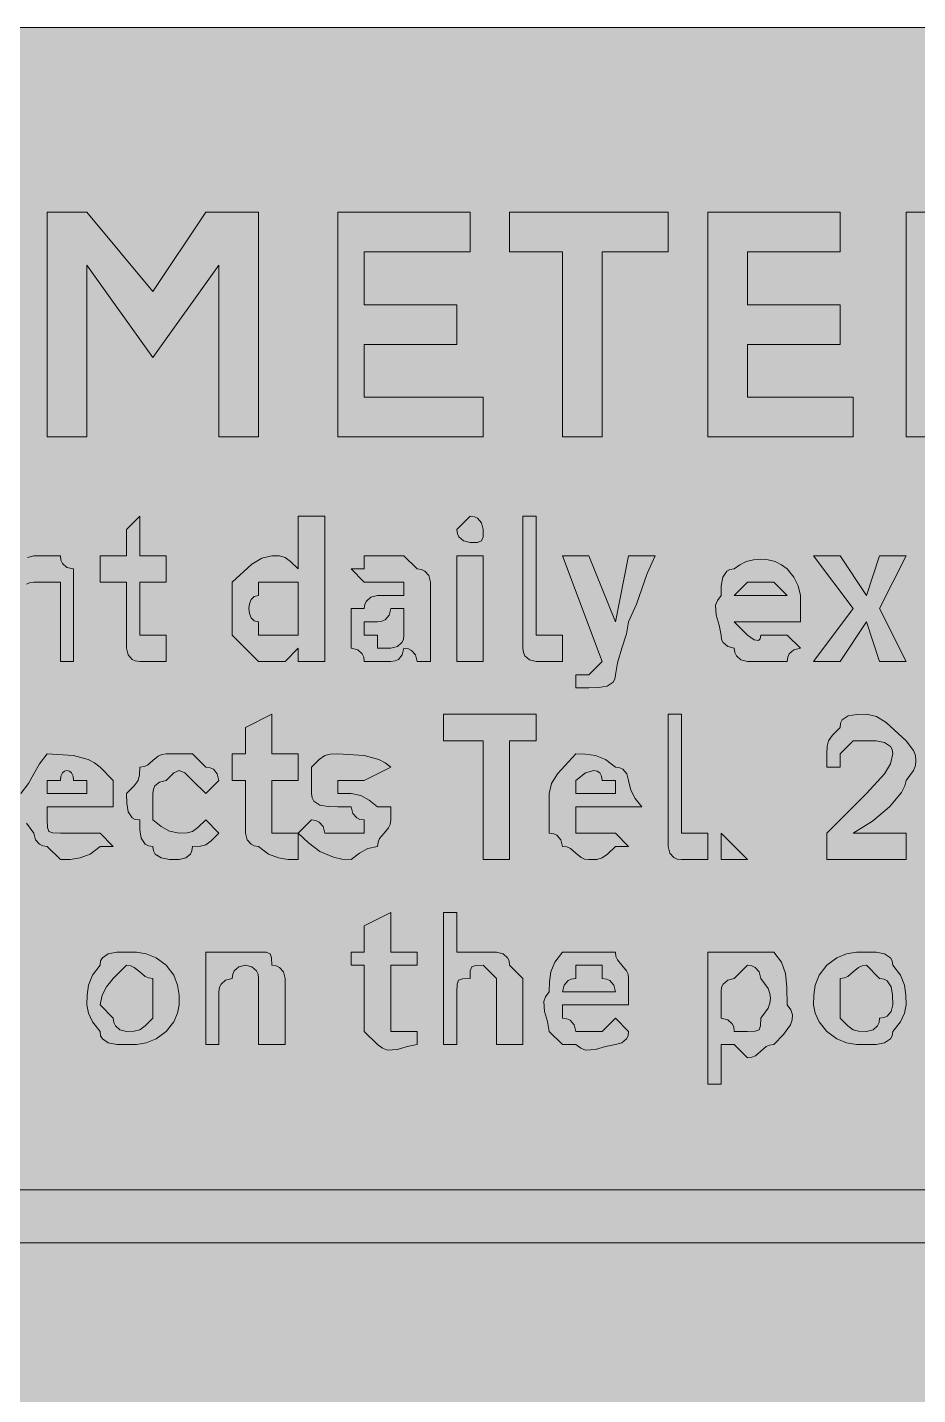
# Model space of a CAD drawing. Header units: metres. Extents: x 10 to 558, y 11 to 259.
# Drawn here: x 284 to 364.8, y 135 to 259.2 of the extents above; entities that cross this region are included whole.
import ezdxf

# ---------------------------------------------------------------- set-up
doc = ezdxf.new("R2010")
doc.units = ezdxf.units.M
for name, color, linetype, true_color in [('FILL_FIREBRICK_C36B00', 7, 'Continuous', 0xc36b00), ('FILL_WHITE_FFFFFF', 7, 'Continuous', 0xffffff), ('STROKE_WHITE_FFFFFF', 7, 'Continuous', 0xffffff)]:
    doc.layers.add(name, color=color, linetype=linetype, true_color=true_color)

msp = doc.modelspace()

# ---------------------------------------------------------------- hatches: boundary and pattern name
at = {"layer": 'FILL_FIREBRICK_C36B00', "true_color": 0xc36b00}
h = msp.add_hatch(color=7, dxfattribs=at)
h.dxf.hatch_style = 1
h.paths.add_polyline_path([(551.8, 259.15), (552.54, 258.99), (553.8, 258.45), (554.83, 257.68), (555.75, 256.8), (556.54, 256.3), (557.14, 255.71), (557.56, 255.07), (557.85, 254.4), (558.11, 253.09), (558.15, 252), (558.15, 18), (558.15, 15.6), (555.75, 13.2), (554.83, 12.32), (553.8, 11.55), (552.54, 11.01), (551.8, 10.85), (550.95, 10.8), (16.95, 10.8), (16.05, 10.82), (15.15, 10.95), (14.25, 11.31), (13.35, 12), (12.6, 12.15), (11.83, 12.51), (10.95, 13.2), (10.55, 13.7), (10.26, 14.29), (9.9, 15.6), (9.75, 18), (9.75, 252), (9.75, 254.4), (9.94, 255.28), (10.35, 256.05), (10.95, 256.8), (11.83, 257.49), (12.6, 257.85), (13.35, 258), (14.25, 258.69), (15.15, 259.05), (16.05, 259.18), (16.95, 259.2), (550.95, 259.2), (551.8, 259.15)])
at = {"layer": 'FILL_WHITE_FFFFFF', "true_color": 0xffffff}
h = msp.add_hatch(color=7, dxfattribs=at)
h.dxf.hatch_style = 1
h.paths.add_polyline_path([(285.75, 242.4), (289.35, 242.4), (295.35, 235.2), (300.15, 242.4), (304.95, 242.4), (304.95, 222), (301.35, 222), (301.35, 237.6), (295.35, 229.2), (289.35, 237.6), (289.35, 222), (285.75, 222), (285.75, 242.4)])
h = msp.add_hatch(color=7, dxfattribs=at)
h.dxf.hatch_style = 1
h.paths.add_polyline_path([(312.15, 242.4), (324.15, 242.4), (324.15, 238.8), (314.55, 238.8), (314.55, 234), (322.95, 234), (322.95, 230.4), (314.55, 230.4), (314.55, 225.6), (325.35, 225.6), (325.35, 222), (312.15, 222), (312.15, 242.4)])
h = msp.add_hatch(color=7, dxfattribs=at)
h.dxf.hatch_style = 1
h.paths.add_polyline_path([(342.15, 238.8), (336.15, 238.8), (336.15, 222), (332.55, 222), (332.55, 238.8), (327.75, 238.8), (327.75, 242.4), (342.15, 242.4), (342.15, 238.8)])
h = msp.add_hatch(color=7, dxfattribs=at)
h.dxf.hatch_style = 1
h.paths.add_polyline_path([(345.75, 242.4), (357.75, 242.4), (357.75, 238.8), (349.35, 238.8), (349.35, 234), (357.75, 234), (357.75, 230.4), (349.35, 230.4), (349.35, 225.6), (358.95, 225.6), (358.95, 222), (345.75, 222), (345.75, 242.4)])
h = msp.add_hatch(color=7, dxfattribs=at)
h.dxf.hatch_style = 1
h.paths.add_polyline_path([(373.35, 242.4), (374.25, 242.29), (375.11, 241.97), (375.92, 241.45), (376.65, 240.75), (377.26, 239.88), (377.74, 238.86), (378.04, 237.69), (378.15, 236.4), (378.09, 235.5), (377.92, 234.62), (377.64, 233.76), (377.25, 232.95), (376.74, 232.19), (376.12, 231.51), (375.39, 230.9), (374.55, 230.4), (378.15, 222), (374.55, 222), (370.95, 230.4), (367.35, 230.4), (367.35, 222), (363.75, 222), (363.75, 242.4), (373.35, 242.4)])
h.paths.add_polyline_path([(372.9, 232.95), (373.67, 233.31), (374.55, 234), (374.55, 236.4), (374.55, 238.8), (372.15, 238.8), (367.35, 238.8), (367.35, 232.8), (372.15, 232.8), (372.9, 232.95)], flags=16)
h = msp.add_hatch(color=7, dxfattribs=at)
h.dxf.hatch_style = 1
h.paths.add_polyline_path([(286.95, 208.8), (285.75, 208.8), (284.55, 208.8), (284.15, 208.75), (283.86, 208.61), (283.5, 208.2), (283.35, 207.6), (283.35, 201.6), (282.15, 201.6), (282.15, 214.8), (283.35, 214.8), (283.35, 210), (283.4, 210.4), (283.54, 210.69), (283.95, 211.05), (284.55, 211.2), (286.95, 211.2), (287, 210.8), (287.14, 210.51), (287.55, 210.15), (288.15, 210), (288.15, 207.6), (288.15, 201.6), (286.95, 201.6), (286.95, 207.6), (286.95, 208.8)])
h = msp.add_hatch(color=7, dxfattribs=at)
h.dxf.hatch_style = 1
h.paths.add_polyline_path([(295.35, 204), (296.55, 204), (296.55, 201.6), (294.15, 201.6), (293.75, 201.65), (293.46, 201.79), (293.1, 202.2), (292.95, 202.8), (292.95, 204), (292.95, 208.8), (290.55, 208.8), (290.55, 211.2), (292.95, 211.2), (292.95, 213.6), (294.15, 214.8), (294.15, 211.2), (296.55, 211.2), (296.55, 208.8), (294.15, 208.8), (294.15, 204), (295.35, 204)])
h = msp.add_hatch(color=7, dxfattribs=at)
h.dxf.hatch_style = 1
h.paths.add_polyline_path([(306.15, 201.6), (304.95, 201.6), (302.55, 204), (302.55, 208.8), (304.35, 210.45), (305.25, 210.99), (306.15, 211.2), (306.86, 211.18), (307.35, 211.05), (307.84, 210.69), (308.55, 210), (308.55, 214.8), (310.95, 214.8), (310.95, 201.6), (308.55, 201.6), (308.55, 202.8), (307.35, 201.6), (306.15, 201.6)])
h.paths.add_polyline_path([(308.55, 205.2), (308.55, 207.6), (308.55, 208.8), (307.35, 208.8), (304.95, 208.8), (304.95, 207.6), (304.56, 207.5), (304.27, 207.22), (304.11, 206.84), (304.05, 206.4), (304.11, 205.96), (304.27, 205.57), (304.56, 205.3), (304.95, 205.2), (304.95, 204), (306.15, 204), (307.35, 204), (308.55, 204), (308.55, 205.2)], flags=16)
h = msp.add_hatch(color=7, dxfattribs=at)
h.dxf.hatch_style = 1
h.paths.add_polyline_path([(325.33, 212.91), (325.2, 212.55), (324.84, 212.42), (324.15, 212.4), (323.55, 212.55), (323.14, 212.91), (323, 213.2), (322.95, 213.6), (324.15, 214.8), (324.55, 214.75), (324.84, 214.61), (325.2, 214.2), (325.35, 213.6), (325.33, 212.91)])
h = msp.add_hatch(color=7, dxfattribs=at)
h.dxf.hatch_style = 1
h.paths.add_polyline_path([(328.95, 214.8), (330.15, 214.8), (330.15, 204), (331.35, 204), (332.55, 204), (332.55, 201.6), (331.35, 201.6), (330.15, 201.6), (329.55, 201.75), (329.14, 202.11), (329, 202.4), (328.95, 202.8), (328.95, 204), (328.95, 214.8)])
h = msp.add_hatch(color=7, dxfattribs=at)
h.dxf.hatch_style = 1
h.paths.add_polyline_path([(314.5, 202), (314.36, 202.29), (313.95, 202.65), (313.35, 202.8), (313.35, 204), (313.35, 206.4), (314.55, 206.4), (314.6, 206.8), (314.74, 207.09), (315.15, 207.45), (315.75, 207.6), (316.95, 207.6), (318.15, 207.6), (318.15, 208.8), (316.95, 208.8), (315.75, 208.8), (314.55, 208.8), (313.35, 210), (314.55, 210), (314.55, 211.2), (316.95, 211.2), (318.15, 211.2), (319.35, 210), (319.75, 209.95), (320.04, 209.81), (320.4, 209.4), (320.55, 208.8), (320.55, 206.4), (320.55, 204), (320.55, 202.8), (320.55, 201.6), (319.35, 201.6), (319.2, 202.2), (318.84, 202.61), (318.55, 202.75), (318.15, 202.8), (318, 202.2), (317.64, 201.79), (317.35, 201.65), (316.95, 201.6), (315.75, 201.6), (314.55, 201.6), (314.5, 202)])
h.paths.add_polyline_path([(317.55, 202.95), (317.96, 203.31), (318.1, 203.6), (318.15, 204), (318.15, 206.4), (316.95, 206.4), (316.8, 205.8), (316.44, 205.39), (316.15, 205.25), (315.75, 205.2), (314.55, 205.2), (314.55, 204), (315.75, 204), (315.75, 202.8), (316.95, 202.8), (317.55, 202.95)], flags=16)
h = msp.add_hatch(color=7, dxfattribs=at)
h.dxf.hatch_style = 1
h.paths.add_polyline_path([(322.95, 201.6), (322.95, 211.2), (325.35, 211.2), (325.35, 201.6), (322.95, 201.6)])
h = msp.add_hatch(color=7, dxfattribs=at)
h.dxf.hatch_style = 1
h.paths.add_polyline_path([(332.55, 211.2), (334.95, 211.2), (337.35, 205.2), (338.55, 211.2), (340.95, 211.2), (340.24, 209.59), (339.75, 208.2), (339.26, 206.81), (338.55, 205.2), (338.36, 204.11), (337.95, 202.8), (337.54, 201.49), (337.35, 200.4), (337.3, 200), (337.14, 199.71), (336.6, 199.35), (335.83, 199.22), (334.95, 199.2), (333.75, 199.2), (333.75, 200.4), (334.95, 200.4), (336.15, 201.6), (332.55, 211.2)])
h = msp.add_hatch(color=7, dxfattribs=at)
h.dxf.hatch_style = 1
h.paths.add_polyline_path([(360.15, 205.2), (357.75, 201.6), (355.35, 201.6), (358.95, 206.4), (355.35, 211.2), (357.75, 211.2), (360.15, 207.6), (361.35, 211.2), (363.75, 211.2), (361.35, 206.4), (363.75, 201.6), (361.35, 201.6), (360.15, 205.2)])
h = msp.add_hatch(color=7, dxfattribs=at)
h.dxf.hatch_style = 1
h.paths.add_polyline_path([(348.34, 202.11), (348.2, 202.4), (348.15, 202.8), (347.55, 202.95), (347.14, 203.31), (347, 203.6), (346.95, 204), (346.78, 204.9), (346.5, 205.8), (346.44, 206.7), (346.61, 207.15), (346.95, 207.6), (346.97, 208.48), (347.1, 209.25), (347.46, 209.79), (347.75, 209.95), (348.15, 210), (348.65, 210.39), (349.24, 210.67), (349.88, 210.84), (350.55, 210.9), (351.22, 210.84), (351.86, 210.67), (352.45, 210.39), (352.95, 210), (353.55, 209.25), (353.96, 208.48), (354.15, 207.6), (354.15, 205.2), (348.15, 205.2), (349.35, 204), (349.95, 203.55), (350.36, 203.49), (350.5, 203.66), (350.55, 204), (352.95, 204), (354.15, 202.8), (353.55, 202.65), (353.14, 202.29), (353, 202), (352.95, 201.6), (349.35, 201.6), (348.75, 201.75), (348.34, 202.11)])
h.paths.add_polyline_path([(351.75, 208.8), (349.35, 208.8), (348.15, 207.6), (352.95, 207.6), (351.75, 208.8)], flags=16)
h = msp.add_hatch(color=7, dxfattribs=at)
h.dxf.hatch_style = 1
h.paths.add_polyline_path([(307.35, 186), (308.55, 186), (308.55, 183.6), (307.65, 183.62), (306.75, 183.75), (305.85, 184.11), (304.95, 184.8), (304.55, 184.85), (304.26, 184.99), (303.9, 185.4), (303.75, 186), (303.75, 190.8), (302.55, 190.8), (302.55, 193.2), (303.75, 193.2), (303.75, 195.6), (306.15, 196.8), (306.15, 193.2), (308.55, 193.2), (308.55, 190.8), (306.15, 190.8), (306.15, 186), (307.35, 186)])
h = msp.add_hatch(color=7, dxfattribs=at)
h.dxf.hatch_style = 1
h.paths.add_polyline_path([(330.15, 194.4), (327.75, 194.4), (327.75, 183.6), (325.35, 183.6), (325.35, 194.4), (321.75, 194.4), (321.75, 196.8), (330.15, 196.8), (330.15, 194.4)])
h = msp.add_hatch(color=7, dxfattribs=at)
h.dxf.hatch_style = 1
h.paths.add_polyline_path([(342.15, 196.8), (343.35, 196.8), (343.35, 186), (344.55, 186), (345.75, 186), (345.75, 183.6), (344.55, 183.6), (343.35, 183.6), (342.95, 183.65), (342.66, 183.79), (342.3, 184.2), (342.15, 184.8), (342.15, 186), (342.15, 196.8)])
h = msp.add_hatch(color=7, dxfattribs=at)
h.dxf.hatch_style = 1
h.paths.add_polyline_path([(356.55, 192), (356.55, 193.2), (356.57, 193.91), (356.7, 194.4), (357.06, 194.89), (357.75, 195.6), (357.8, 196), (357.96, 196.29), (358.5, 196.65), (359.27, 196.78), (360.15, 196.8), (361.05, 196.59), (361.95, 196.05), (363.75, 194.4), (364.42, 193.5), (364.59, 193.05), (364.65, 192.6), (364.59, 192.15), (364.42, 191.7), (363.75, 190.8), (363.64, 190.3), (363.34, 189.71), (362.25, 188.4), (360.71, 187.09), (358.95, 186), (363.75, 186), (363.75, 183.6), (356.55, 183.6), (356.55, 186), (360.15, 189.6), (361.8, 191.4), (362.34, 192.3), (362.55, 193.2), (362.5, 193.6), (362.34, 193.89), (361.8, 194.25), (361.03, 194.38), (360.15, 194.4), (358.95, 194.4), (357.75, 193.2), (357.75, 192), (356.55, 192)])
h = msp.add_hatch(color=7, dxfattribs=at)
h.dxf.hatch_style = 1
h.paths.add_polyline_path([(285.35, 184.85), (285.06, 184.99), (284.7, 185.4), (284.55, 186), (283.86, 186.9), (283.5, 187.8), (283.37, 188.7), (283.35, 189.6), (284.06, 190.5), (284.55, 191.4), (285.04, 192.3), (285.75, 193.2), (288.15, 193.05), (289.46, 192.69), (290.05, 192.4), (290.55, 192), (291.75, 190.8), (291.75, 188.4), (285.75, 188.4), (285.75, 187.2), (285.77, 186.51), (285.9, 186.15), (286.26, 186.02), (286.95, 186), (288.15, 186), (289.35, 186), (290.55, 186), (291.75, 184.8), (290.55, 184.8), (289.65, 184.11), (288.75, 183.75), (287.85, 183.62), (286.95, 183.6), (285.75, 184.8), (285.35, 184.85)])
h.paths.add_polyline_path([(289.35, 190.8), (288.15, 190.8), (288.1, 191.19), (287.96, 191.47), (287.77, 191.64), (287.55, 191.7), (287.33, 191.64), (287.14, 191.47), (287, 191.19), (286.95, 190.8), (285.75, 190.8), (285.75, 189.6), (289.35, 189.6), (289.35, 190.8)], flags=16)
h = msp.add_hatch(color=7, dxfattribs=at)
h.dxf.hatch_style = 1
h.paths.add_polyline_path([(298.46, 186.02), (298.95, 186.15), (299.44, 186.51), (300.15, 187.2), (301.35, 186), (300.64, 185.31), (300.15, 184.95), (299.66, 184.82), (298.95, 184.8), (298.9, 184.4), (298.76, 184.11), (298.35, 183.75), (297.75, 183.6), (296.87, 183.62), (296.1, 183.75), (295.56, 184.11), (295.4, 184.4), (295.35, 184.8), (294.95, 184.85), (294.66, 185.01), (294.3, 185.55), (294.17, 186.32), (294.15, 187.2), (293.75, 187.25), (293.46, 187.41), (293.1, 187.95), (292.97, 188.72), (292.95, 189.6), (293.64, 190.31), (294, 190.8), (294.13, 191.29), (294.15, 192), (294.55, 192.05), (294.86, 192.19), (295.35, 192.6), (295.84, 193.01), (296.15, 193.15), (296.55, 193.2), (298.95, 193.2), (300.15, 192), (300.55, 191.95), (300.84, 191.81), (301.2, 191.4), (301.35, 190.8), (300.15, 189.6), (298.95, 190.8), (298.24, 191.47), (297.75, 191.7), (297.26, 191.47), (296.55, 190.8), (295.95, 190.65), (295.54, 190.29), (295.4, 190), (295.35, 189.6), (295.35, 187.2), (296.1, 186.6), (296.87, 186.19), (297.75, 186), (298.46, 186.02)])
h = msp.add_hatch(color=7, dxfattribs=at)
h.dxf.hatch_style = 1
h.paths.add_polyline_path([(313.35, 189.6), (314.23, 189.41), (315, 189), (315.75, 188.4), (316.95, 188.4), (316.95, 187.2), (316.9, 186.8), (316.76, 186.49), (316.35, 186), (315.94, 185.51), (315.8, 185.2), (315.75, 184.8), (314.87, 184.61), (314.1, 184.2), (313.35, 183.6), (312.5, 183.65), (311.76, 183.81), (310.5, 184.35), (309.47, 185.12), (308.55, 186), (309.75, 187.2), (310.15, 187.15), (310.44, 187.01), (310.8, 186.6), (310.95, 186), (313.35, 186), (314.55, 186), (314.55, 187.2), (314.15, 187.25), (313.86, 187.39), (313.5, 187.8), (313.35, 188.4), (312.15, 188.4), (311.27, 188.42), (310.5, 188.55), (309.96, 188.91), (309.8, 189.2), (309.75, 189.6), (309.75, 190.8), (309.75, 192), (310.46, 192.69), (310.95, 193.05), (311.44, 193.18), (312.15, 193.2), (314.55, 193.05), (315.86, 192.69), (316.45, 192.4), (316.95, 192), (314.55, 190.8), (313.35, 190.8), (312.15, 190.8), (312.15, 189.6), (313.35, 189.6)])
h = msp.add_hatch(color=7, dxfattribs=at)
h.dxf.hatch_style = 1
h.paths.add_polyline_path([(334.24, 183.79), (333.75, 184.2), (333.26, 184.61), (332.95, 184.75), (332.55, 184.8), (332.4, 185.4), (332.04, 185.81), (331.75, 185.95), (331.35, 186), (331.35, 189.6), (331.56, 190.5), (332.1, 191.4), (333.75, 193.2), (334.65, 193.18), (335.55, 193.05), (336.45, 192.69), (337.35, 192), (337.75, 191.95), (338.04, 191.81), (338.4, 191.4), (338.55, 190.8), (338.74, 189.92), (339.15, 189.15), (339.75, 188.4), (333.75, 188.4), (333.75, 187.2), (333.75, 186), (336.15, 186), (337.35, 186), (338.55, 184.8), (337.35, 184.8), (336.64, 184.11), (336.15, 183.75), (335.66, 183.62), (334.95, 183.6), (334.55, 183.65), (334.24, 183.79)])
h.paths.add_polyline_path([(337.35, 190.8), (336.15, 190.8), (336.1, 191.19), (335.94, 191.47), (335.71, 191.64), (335.4, 191.7), (334.63, 191.47), (333.75, 190.8), (333.75, 189.6), (337.35, 189.6), (337.35, 190.8)], flags=16)
h = msp.add_hatch(color=7, dxfattribs=at)
h.dxf.hatch_style = 1
h.paths.add_polyline_path([(346.95, 186), (349.35, 183.6), (346.95, 183.6), (346.95, 186)])
h = msp.add_hatch(color=7, dxfattribs=at)
h.dxf.hatch_style = 1
h.paths.add_polyline_path([(318.15, 168), (319.35, 168), (319.35, 166.8), (318.45, 166.63), (317.55, 166.35), (316.65, 166.29), (316.2, 166.46), (315.75, 166.8), (314.55, 168), (314.55, 174), (313.35, 174), (313.35, 175.2), (314.55, 175.2), (314.55, 177.6), (316.95, 178.8), (316.95, 175.2), (319.35, 175.2), (319.35, 174), (316.95, 174), (316.95, 168), (318.15, 168)])
h = msp.add_hatch(color=7, dxfattribs=at)
h.dxf.hatch_style = 1
h.paths.add_polyline_path([(326.55, 172.8), (325.35, 174), (324.66, 173.98), (324.3, 173.85), (324.17, 173.49), (324.15, 172.8), (323.46, 172.78), (323.1, 172.65), (322.97, 172.29), (322.95, 171.6), (322.95, 166.8), (321.75, 166.8), (321.75, 178.8), (322.95, 178.8), (322.95, 175.2), (325.35, 175.2), (326.55, 175.2), (327.15, 175.05), (327.56, 174.69), (327.7, 174.4), (327.75, 174), (328.95, 172.8), (328.95, 166.8), (326.55, 166.8), (326.55, 171.6), (326.55, 172.8)])
h = msp.add_hatch(color=7, dxfattribs=at)
h.dxf.hatch_style = 1
h.paths.add_polyline_path([(289.5, 172.2), (289.86, 173.1), (290.55, 174), (290.6, 174.4), (290.76, 174.69), (291.3, 175.05), (292.07, 175.18), (292.95, 175.2), (293.85, 175.18), (294.75, 175.05), (295.65, 174.69), (296.55, 174), (297.24, 173.1), (297.6, 172.2), (297.73, 171.3), (297.75, 170.4), (297.6, 169.65), (297.24, 168.88), (296.55, 168), (295.65, 167.31), (294.75, 166.95), (293.85, 166.82), (292.95, 166.8), (292.07, 166.82), (291.3, 166.95), (290.76, 167.31), (290.6, 167.6), (290.55, 168), (289.86, 168.88), (289.5, 169.65), (289.35, 170.4), (289.37, 171.3), (289.5, 172.2)])
h.paths.add_polyline_path([(291.15, 172.05), (290.74, 171.28), (290.55, 170.4), (291.75, 169.2), (291.8, 168.8), (291.94, 168.51), (292.35, 168.15), (292.95, 168), (293.66, 168.02), (294.15, 168.15), (294.64, 168.51), (295.35, 169.2), (295.35, 170.4), (295.35, 172.8), (294.95, 172.85), (294.64, 172.99), (294.15, 173.4), (293.66, 173.81), (293.35, 173.95), (292.95, 174), (291.75, 172.8), (291.15, 172.05)], flags=16)
h = msp.add_hatch(color=7, dxfattribs=at)
h.dxf.hatch_style = 1
h.paths.add_polyline_path([(303.15, 173.85), (302.74, 173.49), (302.6, 173.2), (302.55, 172.8), (301.95, 172.65), (301.54, 172.29), (301.4, 172), (301.35, 171.6), (301.35, 166.8), (300.15, 166.8), (300.15, 175.2), (301.35, 175.2), (303.75, 175.2), (304.95, 175.2), (305.64, 175.18), (306, 175.05), (306.13, 174.69), (306.15, 174), (306.55, 173.95), (306.84, 173.81), (307.2, 173.4), (307.35, 172.8), (307.35, 166.8), (304.95, 166.8), (304.95, 172.8), (304.9, 173.2), (304.76, 173.49), (304.35, 173.85), (303.75, 174), (303.15, 173.85)])
h = msp.add_hatch(color=7, dxfattribs=at)
h.dxf.hatch_style = 1
h.paths.add_polyline_path([(331.35, 168), (331.18, 168.9), (330.9, 169.8), (330.84, 170.7), (331.01, 171.15), (331.35, 171.6), (331.37, 172.5), (331.5, 173.4), (331.86, 174.3), (332.55, 175.2), (337.35, 175.2), (337.4, 174.8), (337.54, 174.49), (337.95, 174), (338.36, 173.51), (338.5, 173.2), (338.55, 172.8), (338.55, 170.4), (332.55, 170.4), (332.55, 169.2), (332.95, 169.15), (333.24, 169.01), (333.6, 168.6), (333.75, 168), (336.15, 168), (337.35, 169.2), (338.55, 168), (338.5, 167.6), (338.36, 167.31), (337.95, 166.95), (337.35, 166.8), (336.45, 166.63), (335.55, 166.35), (334.65, 166.29), (334.2, 166.46), (333.75, 166.8), (332.55, 166.8), (331.35, 168)])
h.paths.add_polyline_path([(337.2, 172.2), (336.84, 172.61), (336.55, 172.75), (336.15, 172.8), (336.15, 174), (333.75, 174), (333.75, 172.8), (333.35, 172.75), (333.06, 172.61), (332.7, 172.2), (332.55, 171.6), (337.35, 171.6), (337.2, 172.2)], flags=16)
h = msp.add_hatch(color=7, dxfattribs=at)
h.dxf.hatch_style = 1
h.paths.add_polyline_path([(352.44, 174.28), (352.8, 173.25), (352.93, 171.99), (352.95, 170.4), (353.29, 169.95), (353.44, 169.5), (353.41, 169.05), (353.25, 168.6), (352.61, 167.7), (351.75, 166.8), (351.35, 166.75), (351.04, 166.61), (350.55, 166.2), (350.06, 165.79), (349.75, 165.65), (349.35, 165.6), (348.15, 166.8), (346.95, 166.8), (346.95, 163.2), (345.75, 163.2), (345.75, 175.2), (346.95, 175.2), (348.15, 175.2), (351.75, 175.2), (352.44, 174.28)])
h.paths.add_polyline_path([(347.14, 172.29), (347, 172), (346.95, 171.6), (346.95, 170.4), (346.95, 169.2), (347.55, 169.05), (347.96, 168.69), (348.1, 168.4), (348.15, 168), (349.35, 168), (350.04, 168.02), (350.4, 168.15), (350.53, 168.51), (350.55, 169.2), (351.22, 170.1), (351.39, 170.55), (351.45, 171), (351.39, 171.45), (351.22, 171.9), (350.55, 172.8), (350.4, 173.4), (350.04, 173.81), (349.75, 173.95), (349.35, 174), (348.15, 172.8), (347.55, 172.65), (347.14, 172.29)], flags=16)
h = msp.add_hatch(color=7, dxfattribs=at)
h.dxf.hatch_style = 1
h.paths.add_polyline_path([(355.5, 172.2), (355.86, 173.1), (356.55, 174), (357.45, 174.69), (358.35, 175.05), (359.25, 175.18), (360.15, 175.2), (361.03, 175.18), (361.8, 175.05), (362.34, 174.69), (362.5, 174.4), (362.55, 174), (363.24, 173.1), (363.6, 172.2), (363.73, 171.3), (363.75, 170.4), (363.6, 169.65), (363.24, 168.88), (362.55, 168), (362.5, 167.6), (362.34, 167.31), (361.8, 166.95), (361.03, 166.82), (360.15, 166.8), (359.25, 166.82), (358.35, 166.95), (357.45, 167.31), (356.55, 168), (355.86, 168.88), (355.5, 169.65), (355.35, 170.4), (355.37, 171.3), (355.5, 172.2)])
h.paths.add_polyline_path([(359.44, 173.81), (358.95, 173.4), (358.46, 172.99), (358.15, 172.85), (357.75, 172.8), (357.75, 170.4), (357.75, 169.2), (358.46, 168.51), (358.95, 168.15), (359.44, 168.02), (360.15, 168), (360.75, 168.15), (361.16, 168.51), (361.3, 168.8), (361.35, 169.2), (361.75, 169.25), (362.04, 169.39), (362.4, 169.8), (362.55, 170.4), (362.53, 171.28), (362.4, 172.05), (362.04, 172.59), (361.75, 172.75), (361.35, 172.8), (360.15, 174), (359.75, 173.95), (359.44, 173.81)], flags=16)
h = msp.add_hatch(color=7, dxfattribs=at)
h.dxf.hatch_style = 1
h.paths.add_polyline_path([(505.35, 153.6), (505.35, 148.8), (72.15, 148.8), (76.95, 144), (69.75, 144), (62.55, 151.2), (69.75, 158.4), (76.95, 158.4), (72.15, 153.6), (505.35, 153.6)])

# ---------------------------------------------------------------- linework, layer by layer
at = {"layer": 'FILL_FIREBRICK_C36B00', "lineweight": 0, "true_color": 0xc36b00}
msp.add_lwpolyline([(16.95, 259.2), (550.95, 259.2), (551.8, 259.15), (552.54, 258.99), (553.8, 258.45), (554.83, 257.68), (555.75, 256.8), (556.54, 256.3), (557.14, 255.71), (557.56, 255.07), (557.85, 254.4), (558.11, 253.09), (558.15, 252), (558.15, 18), (558.15, 15.6), (555.75, 13.2), (554.83, 12.32), (553.8, 11.55), (552.54, 11.01), (551.8, 10.85), (550.95, 10.8), (16.95, 10.8)], dxfattribs=at)
at = {"layer": 'FILL_WHITE_FFFFFF', "lineweight": 0, "true_color": 0xffffff}
for points in [[(285.75, 242.4), (289.35, 242.4), (295.35, 235.2), (300.15, 242.4), (304.95, 242.4), (304.95, 222), (301.35, 222), (301.35, 237.6), (295.35, 229.2), (289.35, 237.6), (289.35, 222), (285.75, 222)], [(312.15, 242.4), (324.15, 242.4), (324.15, 238.8), (314.55, 238.8), (314.55, 234), (322.95, 234), (322.95, 230.4), (314.55, 230.4), (314.55, 225.6), (325.35, 225.6), (325.35, 222), (312.15, 222)], [(342.15, 238.8), (336.15, 238.8), (336.15, 222), (332.55, 222), (332.55, 238.8), (327.75, 238.8), (327.75, 242.4), (342.15, 242.4)], [(345.75, 242.4), (357.75, 242.4), (357.75, 238.8), (349.35, 238.8), (349.35, 234), (357.75, 234), (357.75, 230.4), (349.35, 230.4), (349.35, 225.6), (358.95, 225.6), (358.95, 222), (345.75, 222)], [(373.35, 242.4), (374.25, 242.29), (375.11, 241.97), (375.92, 241.45), (376.65, 240.75), (377.26, 239.88), (377.74, 238.86), (378.04, 237.69), (378.15, 236.4), (378.09, 235.5), (377.92, 234.62), (377.64, 233.76), (377.25, 232.95), (376.74, 232.19), (376.12, 231.51), (375.39, 230.9), (374.55, 230.4), (378.15, 222), (374.55, 222), (370.95, 230.4), (367.35, 230.4), (367.35, 222), (363.75, 222), (363.75, 242.4)], [(295.35, 204), (296.55, 204), (296.55, 201.6), (294.15, 201.6), (293.75, 201.65), (293.46, 201.79), (293.1, 202.2), (292.95, 202.8), (292.95, 204), (292.95, 208.8), (290.55, 208.8), (290.55, 211.2), (292.95, 211.2), (292.95, 213.6), (294.15, 214.8), (294.15, 211.2), (296.55, 211.2), (296.55, 208.8), (294.15, 208.8), (294.15, 204)], [(306.15, 201.6), (304.95, 201.6), (302.55, 204), (302.55, 208.8), (304.35, 210.45), (305.25, 210.99), (306.15, 211.2), (306.86, 211.18), (307.35, 211.05), (307.84, 210.69), (308.55, 210), (308.55, 214.8), (310.95, 214.8), (310.95, 201.6), (308.55, 201.6), (308.55, 202.8), (307.35, 201.6)], [(325.33, 212.91), (325.2, 212.55), (324.84, 212.42), (324.15, 212.4), (323.55, 212.55), (323.14, 212.91), (323, 213.2), (322.95, 213.6), (324.15, 214.8), (324.55, 214.75), (324.84, 214.61), (325.2, 214.2), (325.35, 213.6)], [(328.95, 214.8), (330.15, 214.8), (330.15, 204), (331.35, 204), (332.55, 204), (332.55, 201.6), (331.35, 201.6), (330.15, 201.6), (329.55, 201.75), (329.14, 202.11), (329, 202.4), (328.95, 202.8), (328.95, 204)], [(314.5, 202), (314.36, 202.29), (313.95, 202.65), (313.35, 202.8), (313.35, 204), (313.35, 206.4), (314.55, 206.4), (314.6, 206.8), (314.74, 207.09), (315.15, 207.45), (315.75, 207.6), (316.95, 207.6), (318.15, 207.6), (318.15, 208.8), (316.95, 208.8), (315.75, 208.8), (314.55, 208.8), (313.35, 210), (314.55, 210), (314.55, 211.2), (316.95, 211.2), (318.15, 211.2), (319.35, 210), (319.75, 209.95), (320.04, 209.81), (320.4, 209.4), (320.55, 208.8), (320.55, 206.4), (320.55, 204), (320.55, 202.8), (320.55, 201.6), (319.35, 201.6), (319.2, 202.2), (318.84, 202.61), (318.55, 202.75), (318.15, 202.8), (318, 202.2), (317.64, 201.79), (317.35, 201.65), (316.95, 201.6), (315.75, 201.6), (314.55, 201.6)], [(322.95, 201.6), (322.95, 211.2), (325.35, 211.2), (325.35, 201.6)], [(332.55, 211.2), (334.95, 211.2), (337.35, 205.2), (338.55, 211.2), (340.95, 211.2), (340.24, 209.59), (339.75, 208.2), (339.26, 206.81), (338.55, 205.2), (338.36, 204.11), (337.95, 202.8), (337.54, 201.49), (337.35, 200.4), (337.3, 200), (337.14, 199.71), (336.6, 199.35), (335.83, 199.22), (334.95, 199.2), (333.75, 199.2), (333.75, 200.4), (334.95, 200.4), (336.15, 201.6)], [(360.15, 205.2), (357.75, 201.6), (355.35, 201.6), (358.95, 206.4), (355.35, 211.2), (357.75, 211.2), (360.15, 207.6), (361.35, 211.2), (363.75, 211.2), (361.35, 206.4), (363.75, 201.6), (361.35, 201.6)], [(348.34, 202.11), (348.2, 202.4), (348.15, 202.8), (347.55, 202.95), (347.14, 203.31), (347, 203.6), (346.95, 204), (346.78, 204.9), (346.5, 205.8), (346.44, 206.7), (346.61, 207.15), (346.95, 207.6), (346.97, 208.48), (347.1, 209.25), (347.46, 209.79), (347.75, 209.95), (348.15, 210), (348.65, 210.39), (349.24, 210.67), (349.88, 210.84), (350.55, 210.9), (351.22, 210.84), (351.86, 210.67), (352.45, 210.39), (352.95, 210), (353.55, 209.25), (353.96, 208.48), (354.15, 207.6), (354.15, 205.2), (348.15, 205.2), (349.35, 204), (349.95, 203.55), (350.36, 203.49), (350.5, 203.66), (350.55, 204), (352.95, 204), (354.15, 202.8), (353.55, 202.65), (353.14, 202.29), (353, 202), (352.95, 201.6), (349.35, 201.6), (348.75, 201.75)], [(308.55, 205.2), (308.55, 207.6), (308.55, 208.8), (307.35, 208.8), (304.95, 208.8), (304.95, 207.6), (304.56, 207.5), (304.27, 207.22), (304.11, 206.84), (304.05, 206.4), (304.11, 205.96), (304.27, 205.57), (304.56, 205.3), (304.95, 205.2), (304.95, 204), (306.15, 204), (307.35, 204), (308.55, 204)], [(351.75, 208.8), (349.35, 208.8), (348.15, 207.6), (352.95, 207.6)], [(317.55, 202.95), (317.96, 203.31), (318.1, 203.6), (318.15, 204), (318.15, 206.4), (316.95, 206.4), (316.8, 205.8), (316.44, 205.39), (316.15, 205.25), (315.75, 205.2), (314.55, 205.2), (314.55, 204), (315.75, 204), (315.75, 202.8), (316.95, 202.8)], [(307.35, 186), (308.55, 186), (308.55, 183.6), (307.65, 183.62), (306.75, 183.75), (305.85, 184.11), (304.95, 184.8), (304.55, 184.85), (304.26, 184.99), (303.9, 185.4), (303.75, 186), (303.75, 190.8), (302.55, 190.8), (302.55, 193.2), (303.75, 193.2), (303.75, 195.6), (306.15, 196.8), (306.15, 193.2), (308.55, 193.2), (308.55, 190.8), (306.15, 190.8), (306.15, 186)], [(330.15, 194.4), (327.75, 194.4), (327.75, 183.6), (325.35, 183.6), (325.35, 194.4), (321.75, 194.4), (321.75, 196.8), (330.15, 196.8)], [(342.15, 196.8), (343.35, 196.8), (343.35, 186), (344.55, 186), (345.75, 186), (345.75, 183.6), (344.55, 183.6), (343.35, 183.6), (342.95, 183.65), (342.66, 183.79), (342.3, 184.2), (342.15, 184.8), (342.15, 186)], [(356.55, 192), (356.55, 193.2), (356.57, 193.91), (356.7, 194.4), (357.06, 194.89), (357.75, 195.6), (357.8, 196), (357.96, 196.29), (358.5, 196.65), (359.27, 196.78), (360.15, 196.8), (361.05, 196.59), (361.95, 196.05), (363.75, 194.4), (364.42, 193.5), (364.59, 193.05), (364.65, 192.6), (364.59, 192.15), (364.42, 191.7), (363.75, 190.8), (363.64, 190.3), (363.34, 189.71), (362.25, 188.4), (360.71, 187.09), (358.95, 186), (363.75, 186), (363.75, 183.6), (356.55, 183.6), (356.55, 186), (360.15, 189.6), (361.8, 191.4), (362.34, 192.3), (362.55, 193.2), (362.5, 193.6), (362.34, 193.89), (361.8, 194.25), (361.03, 194.38), (360.15, 194.4), (358.95, 194.4), (357.75, 193.2), (357.75, 192)], [(298.46, 186.02), (298.95, 186.15), (299.44, 186.51), (300.15, 187.2), (301.35, 186), (300.64, 185.31), (300.15, 184.95), (299.66, 184.82), (298.95, 184.8), (298.9, 184.4), (298.76, 184.11), (298.35, 183.75), (297.75, 183.6), (296.87, 183.62), (296.1, 183.75), (295.56, 184.11), (295.4, 184.4), (295.35, 184.8), (294.95, 184.85), (294.66, 185.01), (294.3, 185.55), (294.17, 186.32), (294.15, 187.2), (293.75, 187.25), (293.46, 187.41), (293.1, 187.95), (292.97, 188.72), (292.95, 189.6), (293.64, 190.31), (294, 190.8), (294.13, 191.29), (294.15, 192), (294.55, 192.05), (294.86, 192.19), (295.35, 192.6), (295.84, 193.01), (296.15, 193.15), (296.55, 193.2), (298.95, 193.2), (300.15, 192), (300.55, 191.95), (300.84, 191.81), (301.2, 191.4), (301.35, 190.8), (300.15, 189.6), (298.95, 190.8), (298.24, 191.47), (297.75, 191.7), (297.26, 191.47), (296.55, 190.8), (295.95, 190.65), (295.54, 190.29), (295.4, 190), (295.35, 189.6), (295.35, 187.2), (296.1, 186.6), (296.87, 186.19), (297.75, 186)], [(313.35, 189.6), (314.23, 189.41), (315, 189), (315.75, 188.4), (316.95, 188.4), (316.95, 187.2), (316.9, 186.8), (316.76, 186.49), (316.35, 186), (315.94, 185.51), (315.8, 185.2), (315.75, 184.8), (314.87, 184.61), (314.1, 184.2), (313.35, 183.6), (312.5, 183.65), (311.76, 183.81), (310.5, 184.35), (309.47, 185.12), (308.55, 186), (309.75, 187.2), (310.15, 187.15), (310.44, 187.01), (310.8, 186.6), (310.95, 186), (313.35, 186), (314.55, 186), (314.55, 187.2), (314.15, 187.25), (313.86, 187.39), (313.5, 187.8), (313.35, 188.4), (312.15, 188.4), (311.27, 188.42), (310.5, 188.55), (309.96, 188.91), (309.8, 189.2), (309.75, 189.6), (309.75, 190.8), (309.75, 192), (310.46, 192.69), (310.95, 193.05), (311.44, 193.18), (312.15, 193.2), (314.55, 193.05), (315.86, 192.69), (316.45, 192.4), (316.95, 192), (314.55, 190.8), (313.35, 190.8), (312.15, 190.8), (312.15, 189.6)], [(334.24, 183.79), (333.75, 184.2), (333.26, 184.61), (332.95, 184.75), (332.55, 184.8), (332.4, 185.4), (332.04, 185.81), (331.75, 185.95), (331.35, 186), (331.35, 189.6), (331.56, 190.5), (332.1, 191.4), (333.75, 193.2), (334.65, 193.18), (335.55, 193.05), (336.45, 192.69), (337.35, 192), (337.75, 191.95), (338.04, 191.81), (338.4, 191.4), (338.55, 190.8), (338.74, 189.92), (339.15, 189.15), (339.75, 188.4), (333.75, 188.4), (333.75, 187.2), (333.75, 186), (336.15, 186), (337.35, 186), (338.55, 184.8), (337.35, 184.8), (336.64, 184.11), (336.15, 183.75), (335.66, 183.62), (334.95, 183.6), (334.55, 183.65)], [(289.35, 190.8), (288.15, 190.8), (288.1, 191.19), (287.96, 191.47), (287.77, 191.64), (287.55, 191.7), (287.33, 191.64), (287.14, 191.47), (287, 191.19), (286.95, 190.8), (285.75, 190.8), (285.75, 189.6), (289.35, 189.6)], [(337.35, 190.8), (336.15, 190.8), (336.1, 191.19), (335.94, 191.47), (335.71, 191.64), (335.4, 191.7), (334.63, 191.47), (333.75, 190.8), (333.75, 189.6), (337.35, 189.6)], [(346.95, 186), (349.35, 183.6), (346.95, 183.6)], [(318.15, 168), (319.35, 168), (319.35, 166.8), (318.45, 166.63), (317.55, 166.35), (316.65, 166.29), (316.2, 166.46), (315.75, 166.8), (314.55, 168), (314.55, 174), (313.35, 174), (313.35, 175.2), (314.55, 175.2), (314.55, 177.6), (316.95, 178.8), (316.95, 175.2), (319.35, 175.2), (319.35, 174), (316.95, 174), (316.95, 168)], [(326.55, 172.8), (325.35, 174), (324.66, 173.98), (324.3, 173.85), (324.17, 173.49), (324.15, 172.8), (323.46, 172.78), (323.1, 172.65), (322.97, 172.29), (322.95, 171.6), (322.95, 166.8), (321.75, 166.8), (321.75, 178.8), (322.95, 178.8), (322.95, 175.2), (325.35, 175.2), (326.55, 175.2), (327.15, 175.05), (327.56, 174.69), (327.7, 174.4), (327.75, 174), (328.95, 172.8), (328.95, 166.8), (326.55, 166.8), (326.55, 171.6)], [(289.5, 172.2), (289.86, 173.1), (290.55, 174), (290.6, 174.4), (290.76, 174.69), (291.3, 175.05), (292.07, 175.18), (292.95, 175.2), (293.85, 175.18), (294.75, 175.05), (295.65, 174.69), (296.55, 174), (297.24, 173.1), (297.6, 172.2), (297.73, 171.3), (297.75, 170.4), (297.6, 169.65), (297.24, 168.88), (296.55, 168), (295.65, 167.31), (294.75, 166.95), (293.85, 166.82), (292.95, 166.8), (292.07, 166.82), (291.3, 166.95), (290.76, 167.31), (290.6, 167.6), (290.55, 168), (289.86, 168.88), (289.5, 169.65), (289.35, 170.4), (289.37, 171.3)], [(303.15, 173.85), (302.74, 173.49), (302.6, 173.2), (302.55, 172.8), (301.95, 172.65), (301.54, 172.29), (301.4, 172), (301.35, 171.6), (301.35, 166.8), (300.15, 166.8), (300.15, 175.2), (301.35, 175.2), (303.75, 175.2), (304.95, 175.2), (305.64, 175.18), (306, 175.05), (306.13, 174.69), (306.15, 174), (306.55, 173.95), (306.84, 173.81), (307.2, 173.4), (307.35, 172.8), (307.35, 166.8), (304.95, 166.8), (304.95, 172.8), (304.9, 173.2), (304.76, 173.49), (304.35, 173.85), (303.75, 174)], [(331.35, 168), (331.18, 168.9), (330.9, 169.8), (330.84, 170.7), (331.01, 171.15), (331.35, 171.6), (331.37, 172.5), (331.5, 173.4), (331.86, 174.3), (332.55, 175.2), (337.35, 175.2), (337.4, 174.8), (337.54, 174.49), (337.95, 174), (338.36, 173.51), (338.5, 173.2), (338.55, 172.8), (338.55, 170.4), (332.55, 170.4), (332.55, 169.2), (332.95, 169.15), (333.24, 169.01), (333.6, 168.6), (333.75, 168), (336.15, 168), (337.35, 169.2), (338.55, 168), (338.5, 167.6), (338.36, 167.31), (337.95, 166.95), (337.35, 166.8), (336.45, 166.63), (335.55, 166.35), (334.65, 166.29), (334.2, 166.46), (333.75, 166.8), (332.55, 166.8)], [(352.44, 174.28), (352.8, 173.25), (352.93, 171.99), (352.95, 170.4), (353.29, 169.95), (353.44, 169.5), (353.41, 169.05), (353.25, 168.6), (352.61, 167.7), (351.75, 166.8), (351.35, 166.75), (351.04, 166.61), (350.55, 166.2), (350.06, 165.79), (349.75, 165.65), (349.35, 165.6), (348.15, 166.8), (346.95, 166.8), (346.95, 163.2), (345.75, 163.2), (345.75, 175.2), (346.95, 175.2), (348.15, 175.2), (351.75, 175.2)], [(355.5, 172.2), (355.86, 173.1), (356.55, 174), (357.45, 174.69), (358.35, 175.05), (359.25, 175.18), (360.15, 175.2), (361.03, 175.18), (361.8, 175.05), (362.34, 174.69), (362.5, 174.4), (362.55, 174), (363.24, 173.1), (363.6, 172.2), (363.73, 171.3), (363.75, 170.4), (363.6, 169.65), (363.24, 168.88), (362.55, 168), (362.5, 167.6), (362.34, 167.31), (361.8, 166.95), (361.03, 166.82), (360.15, 166.8), (359.25, 166.82), (358.35, 166.95), (357.45, 167.31), (356.55, 168), (355.86, 168.88), (355.5, 169.65), (355.35, 170.4), (355.37, 171.3)], [(291.15, 172.05), (290.74, 171.28), (290.55, 170.4), (291.75, 169.2), (291.8, 168.8), (291.94, 168.51), (292.35, 168.15), (292.95, 168), (293.66, 168.02), (294.15, 168.15), (294.64, 168.51), (295.35, 169.2), (295.35, 170.4), (295.35, 172.8), (294.95, 172.85), (294.64, 172.99), (294.15, 173.4), (293.66, 173.81), (293.35, 173.95), (292.95, 174), (291.75, 172.8)], [(337.2, 172.2), (336.84, 172.61), (336.55, 172.75), (336.15, 172.8), (336.15, 174), (333.75, 174), (333.75, 172.8), (333.35, 172.75), (333.06, 172.61), (332.7, 172.2), (332.55, 171.6), (337.35, 171.6)], [(347.14, 172.29), (347, 172), (346.95, 171.6), (346.95, 170.4), (346.95, 169.2), (347.55, 169.05), (347.96, 168.69), (348.1, 168.4), (348.15, 168), (349.35, 168), (350.04, 168.02), (350.4, 168.15), (350.53, 168.51), (350.55, 169.2), (351.22, 170.1), (351.39, 170.55), (351.45, 171), (351.39, 171.45), (351.22, 171.9), (350.55, 172.8), (350.4, 173.4), (350.04, 173.81), (349.75, 173.95), (349.35, 174), (348.15, 172.8), (347.55, 172.65)], [(359.44, 173.81), (358.95, 173.4), (358.46, 172.99), (358.15, 172.85), (357.75, 172.8), (357.75, 170.4), (357.75, 169.2), (358.46, 168.51), (358.95, 168.15), (359.44, 168.02), (360.15, 168), (360.75, 168.15), (361.16, 168.51), (361.3, 168.8), (361.35, 169.2), (361.75, 169.25), (362.04, 169.39), (362.4, 169.8), (362.55, 170.4), (362.53, 171.28), (362.4, 172.05), (362.04, 172.59), (361.75, 172.75), (361.35, 172.8), (360.15, 174), (359.75, 173.95)], [(505.35, 153.6), (505.35, 148.8), (72.15, 148.8), (76.95, 144), (69.75, 144), (62.55, 151.2), (69.75, 158.4), (76.95, 158.4), (72.15, 153.6)]]:
    msp.add_lwpolyline(points, close=True, dxfattribs=at)
for points in [[(283.95, 211.05), (284.55, 211.2), (286.95, 211.2), (287, 210.8), (287.14, 210.51), (287.55, 210.15), (288.15, 210), (288.15, 207.6), (288.15, 201.6), (286.95, 201.6), (286.95, 207.6), (286.95, 208.8), (285.75, 208.8), (284.55, 208.8), (284.15, 208.75), (283.86, 208.61)], [(283.35, 189.6), (284.06, 190.5), (284.55, 191.4), (285.04, 192.3), (285.75, 193.2), (288.15, 193.05), (289.46, 192.69), (290.05, 192.4), (290.55, 192), (291.75, 190.8), (291.75, 188.4), (285.75, 188.4), (285.75, 187.2), (285.77, 186.51), (285.9, 186.15), (286.26, 186.02), (286.95, 186), (288.15, 186), (289.35, 186), (290.55, 186), (291.75, 184.8), (290.55, 184.8), (289.65, 184.11), (288.75, 183.75), (287.85, 183.62), (286.95, 183.6), (285.75, 184.8), (285.35, 184.85), (285.06, 184.99), (284.7, 185.4), (284.55, 186), (283.86, 186.9)]]:
    msp.add_lwpolyline(points, dxfattribs=at)
at = {"layer": 'STROKE_WHITE_FFFFFF', "lineweight": 0, "true_color": 0xffffff}
for points in [[(363.75, 222), (363.75, 242.4)], [(351.95, 173.04), (351.95, 173.04)]]:
    msp.add_lwpolyline(points, dxfattribs=at)

doc.saveas('drawing.dxf')
